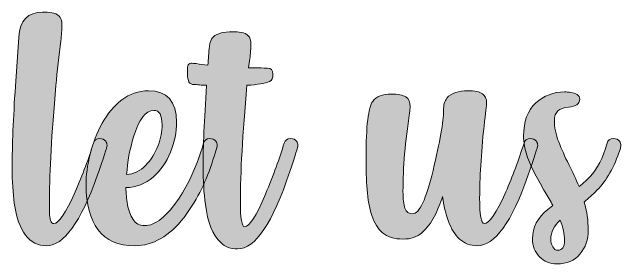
# Model space of a CAD drawing. Header units: inches. Extents: x -0.13 to 5.95, y -5.36 to -0.56.
# Drawn here: x 1.917 to 4.334, y -3.687 to -2.685 of the extents above; entities that cross this region are included whole.
import ezdxf

# ---------------------------------------------------------------- set-up
doc = ezdxf.new("R2010")
doc.units = ezdxf.units.IN
doc.header["$MEASUREMENT"] = 0
doc.layers.add('Layer 1', color=7, linetype='Continuous')

# ---------------------------------------------------------------- blocks, each defined once
blk = doc.blocks.new('block 6')
at = {"layer": 'Layer 1', "true_color": 0x000100}
h = blk.add_hatch(color=98, dxfattribs=at)
h.dxf.hatch_style = 2
edge = h.paths.add_edge_path()
edge.add_spline(control_points=[(2.0543, -3.6144), (1.9848, -3.6144), (1.9419, -3.558), (1.9256, -3.4451), (1.92, -3.4056), (1.9172, -3.3584), (1.9172, -3.3035), (1.9172, -3.2159), (1.9215, -3.1082), (1.9301, -2.9803), (1.9301, -2.9803), (1.9436, -2.7846), (1.9436, -2.7846), (1.9474, -2.7185), (1.979, -2.6855), (2.0382, -2.6855), (2.0507, -2.6855), (2.0627, -2.6863), (2.0743, -2.688), (2.0858, -2.6898), (2.0955, -2.6941), (2.1032, -2.7009), (2.111, -2.7078), (2.1148, -2.7189), (2.1148, -2.7344), (2.1148, -2.755), (2.1133, -2.7767), (2.1103, -2.7994), (2.1026, -2.8586), (2.0961, -2.9181), (2.091, -2.9777), (2.0738, -3.1717), (2.0652, -3.3206), (2.0652, -3.4245), (2.0652, -3.4288), (2.0653, -3.4468), (2.0656, -3.4786), (2.0658, -3.5103), (2.0713, -3.5262), (2.082, -3.5262), (2.1022, -3.5262), (2.1305, -3.4844), (2.167, -3.4007), (2.1979, -3.3307), (2.2221, -3.2659), (2.2397, -3.2063), (2.2436, -3.1943), (2.2517, -3.1882), (2.2642, -3.1882), (2.2749, -3.1882), (2.283, -3.1919), (2.2886, -3.1992), (2.2921, -3.2039), (2.2938, -3.2093), (2.2938, -3.2153), (2.2938, -3.2234), (2.2809, -3.2638), (2.2552, -3.3363), (2.1891, -3.5217), (2.1221, -3.6144), (2.0543, -3.6144)], knot_values=[0, 0, 0, 0, 1, 1, 1, 2, 2, 2, 3, 3, 3, 4, 4, 4, 5, 5, 5, 6, 6, 6, 7, 7, 7, 8, 8, 8, 9, 9, 9, 10, 10, 10, 11, 11, 11, 12, 12, 12, 13, 13, 13, 14, 14, 14, 15, 15, 15, 16, 16, 16, 17, 17, 17, 18, 18, 18, 19, 19, 19, 20, 20, 20, 20], degree=3, periodic=1)
h = blk.add_hatch(color=98, dxfattribs=at)
h.dxf.hatch_style = 2
edge = h.paths.add_edge_path()
edge.add_spline(control_points=[(2.8126, -3.6273), (2.7852, -3.6273), (2.7628, -3.6189), (2.7457, -3.6022), (2.7139, -3.5717), (2.6935, -3.5211), (2.6845, -3.4502), (2.6785, -3.4048), (2.6755, -3.3539), (2.6755, -3.2977), (2.6755, -3.2226), (2.68, -3.1155), (2.689, -2.9764), (2.6702, -2.9756), (2.6517, -2.9743), (2.6337, -2.9726), (2.6251, -2.9717), (2.6195, -2.9667), (2.6169, -2.9575), (2.6144, -2.9482), (2.6131, -2.9359), (2.6131, -2.9204), (2.6131, -2.9131), (2.6137, -2.9062), (2.615, -2.8995), (2.6163, -2.8929), (2.6206, -2.8893), (2.6279, -2.8889), (2.6339, -2.8889), (2.6406, -2.8893), (2.6478, -2.8902), (2.6633, -2.8923), (2.679, -2.8943), (2.6948, -2.896), (2.6961, -2.8719), (2.6981, -2.8471), (2.7006, -2.8213), (2.7019, -2.8046), (2.7073, -2.7919), (2.7167, -2.7833), (2.7313, -2.77), (2.7566, -2.7634), (2.7927, -2.7634), (2.8047, -2.7634), (2.8163, -2.7643), (2.8274, -2.7663), (2.8386, -2.7682), (2.8477, -2.7726), (2.8548, -2.7795), (2.8619, -2.7863), (2.8654, -2.7975), (2.8654, -2.8129), (2.8654, -2.8292), (2.8639, -2.8486), (2.8609, -2.8709), (2.8592, -2.8816), (2.8577, -2.8936), (2.8564, -2.9069), (2.8714, -2.9074), (2.8959, -2.9076), (2.9298, -2.9076), (2.9453, -2.9076), (2.953, -2.9159), (2.953, -2.9327), (2.953, -2.9477), (2.9485, -2.9571), (2.9395, -2.961), (2.921, -2.9687), (2.891, -2.9739), (2.8493, -2.9764), (2.8322, -3.1717), (2.8236, -3.326), (2.8236, -3.4393), (2.8236, -3.5058), (2.8292, -3.5391), (2.8403, -3.5391), (2.8596, -3.5391), (2.8873, -3.4957), (2.9234, -3.409), (2.9547, -3.3335), (2.9794, -3.2659), (2.9974, -3.2063), (3.0013, -3.1943), (3.0096, -3.1882), (3.0225, -3.1882), (3.0332, -3.1882), (3.0414, -3.1919), (3.047, -3.1992), (3.0504, -3.2039), (3.0521, -3.2093), (3.0521, -3.2153), (3.0521, -3.2209), (3.0414, -3.2556), (3.0199, -3.3196), (2.9513, -3.5247), (2.8822, -3.6273), (2.8126, -3.6273)], knot_values=[0, 0, 0, 0, 1, 1, 1, 2, 2, 2, 3, 3, 3, 4, 4, 4, 5, 5, 5, 6, 6, 6, 7, 7, 7, 8, 8, 8, 9, 9, 9, 10, 10, 10, 11, 11, 11, 12, 12, 12, 13, 13, 13, 14, 14, 14, 15, 15, 15, 16, 16, 16, 17, 17, 17, 18, 18, 18, 19, 19, 19, 20, 20, 20, 21, 21, 21, 22, 22, 22, 23, 23, 23, 24, 24, 24, 25, 25, 25, 26, 26, 26, 27, 27, 27, 28, 28, 28, 29, 29, 29, 30, 30, 30, 31, 31, 31, 32, 32, 32, 32], degree=3, periodic=1)
h = blk.add_hatch(color=98, dxfattribs=at)
h.dxf.hatch_style = 2
edge = h.paths.add_edge_path()
edge.add_spline(control_points=[(2.4051, -3.6144), (2.3382, -3.6144), (2.2891, -3.5931), (2.2577, -3.5504), (2.2264, -3.5077), (2.2107, -3.4487), (2.2107, -3.3736), (2.2107, -3.3346), (2.2161, -3.2933), (2.2268, -3.2497), (2.2376, -3.2062), (2.2534, -3.1654), (2.2745, -3.1274), (2.2955, -3.0894), (2.3215, -3.0584), (2.3524, -3.0344), (2.3833, -3.0104), (2.4189, -2.9983), (2.4592, -2.9983), (2.533, -2.9983), (2.57, -3.0398), (2.57, -3.1226), (2.57, -3.1625), (2.5619, -3.2024), (2.5458, -3.2423), (2.5297, -3.2822), (2.5066, -3.3154), (2.4766, -3.3418), (2.4466, -3.3682), (2.4107, -3.382), (2.3691, -3.3833), (2.3691, -3.4048), (2.3711, -3.4272), (2.3752, -3.4506), (2.3793, -3.474), (2.3867, -3.4938), (2.3974, -3.5101), (2.4081, -3.5264), (2.4232, -3.5346), (2.4425, -3.5346), (2.4648, -3.5346), (2.4869, -3.5256), (2.5088, -3.5075), (2.5487, -3.4741), (2.5856, -3.4236), (2.6195, -3.3563), (2.6427, -3.3095), (2.662, -3.2595), (2.6775, -3.2063), (2.6809, -3.1943), (2.689, -3.1882), (2.7019, -3.1882), (2.7126, -3.1882), (2.7208, -3.1919), (2.7264, -3.1992), (2.7298, -3.2039), (2.7315, -3.2093), (2.7315, -3.2153), (2.7315, -3.2196), (2.7242, -3.244), (2.7096, -3.2887), (2.6826, -3.3702), (2.6459, -3.4412), (2.5996, -3.5017), (2.5412, -3.5769), (2.4764, -3.6144), (2.4051, -3.6144)], knot_values=[0, 0, 0, 0, 1, 1, 1, 2, 2, 2, 3, 3, 3, 4, 4, 4, 5, 5, 5, 6, 6, 6, 7, 7, 7, 8, 8, 8, 9, 9, 9, 10, 10, 10, 11, 11, 11, 12, 12, 12, 13, 13, 13, 14, 14, 14, 15, 15, 15, 16, 16, 16, 17, 17, 17, 18, 18, 18, 19, 19, 19, 20, 20, 20, 21, 21, 21, 22, 22, 22, 22], degree=3, periodic=1)
edge = h.paths.add_edge_path()
edge.add_spline(control_points=[(2.3717, -3.3318), (2.4009, -3.3292), (2.4261, -3.317), (2.4473, -3.2951), (2.4686, -3.2732), (2.485, -3.2468), (2.4966, -3.2159), (2.5073, -3.1872), (2.5127, -3.1597), (2.5127, -3.1335), (2.5127, -3.0953), (2.5015, -3.0762), (2.4792, -3.0762), (2.4478, -3.0762), (2.4212, -3.1112), (2.3994, -3.1812), (2.3843, -3.2301), (2.3751, -3.2803), (2.3717, -3.3318)], knot_values=[0, 0, 0, 0, 1, 1, 1, 2, 2, 2, 3, 3, 3, 4, 4, 4, 5, 5, 5, 6, 6, 6, 6], degree=3, periodic=1)
h = blk.add_hatch(color=98, dxfattribs=at)
h.dxf.hatch_style = 2
edge = h.paths.add_edge_path()
edge.add_spline(control_points=[(3.7647, -3.6144), (3.7364, -3.6144), (3.7129, -3.6056), (3.6943, -3.588), (3.6756, -3.5704), (3.6608, -3.5469), (3.6498, -3.5175), (3.6389, -3.4881), (3.6311, -3.4554), (3.6263, -3.4193), (3.6182, -3.4455), (3.6076, -3.4715), (3.5945, -3.4972), (3.5814, -3.523), (3.5649, -3.5446), (3.5449, -3.5619), (3.5249, -3.5793), (3.4999, -3.588), (3.4699, -3.588), (3.4343, -3.588), (3.4071, -3.5798), (3.3885, -3.5632), (3.3698, -3.5467), (3.3555, -3.5236), (3.3457, -3.494), (3.3358, -3.4644), (3.3295, -3.43), (3.3267, -3.3907), (3.3239, -3.3514), (3.3225, -3.3091), (3.3225, -3.2636), (3.3225, -3.1391), (3.3315, -3.0646), (3.3495, -3.0402), (3.3637, -3.0209), (3.3879, -3.0112), (3.4223, -3.0112), (3.4497, -3.0112), (3.4692, -3.0151), (3.4805, -3.0228), (3.4919, -3.0305), (3.4976, -3.0432), (3.4976, -3.0608), (3.4976, -3.0685), (3.4969, -3.0771), (3.4957, -3.0865), (3.4781, -3.1994), (3.4693, -3.3035), (3.4693, -3.3987), (3.4693, -3.4284), (3.4718, -3.4506), (3.477, -3.4654), (3.4821, -3.4802), (3.4924, -3.4876), (3.5079, -3.4876), (3.5341, -3.4876), (3.561, -3.4301), (3.5887, -3.3151), (3.6164, -3.2001), (3.6302, -3.1206), (3.6302, -3.0769), (3.6302, -3.0554), (3.6346, -3.0391), (3.6434, -3.0279), (3.6522, -3.0168), (3.6639, -3.0091), (3.6785, -3.0048), (3.6931, -3.0005), (3.7092, -2.9983), (3.7268, -2.9983), (3.7542, -2.9983), (3.7735, -3.0022), (3.7847, -3.0099), (3.7959, -3.0176), (3.8014, -3.0303), (3.8014, -3.0479), (3.8014, -3.0556), (3.798, -3.0861), (3.7911, -3.1393), (3.7796, -3.2518), (3.7738, -3.3468), (3.7738, -3.4245), (3.7738, -3.4923), (3.78, -3.5262), (3.7924, -3.5262), (3.8122, -3.5262), (3.8405, -3.4844), (3.8774, -3.4007), (3.9044, -3.3389), (3.9287, -3.2741), (3.9501, -3.2063), (3.9536, -3.1943), (3.9617, -3.1882), (3.9746, -3.1882), (3.9853, -3.1882), (3.9935, -3.1919), (3.9991, -3.1992), (4.0025, -3.2039), (4.0042, -3.2093), (4.0042, -3.2153), (4.0042, -3.2217), (3.9913, -3.2621), (3.9656, -3.3363), (3.9008, -3.5217), (3.8338, -3.6144), (3.7647, -3.6144)], knot_values=[0, 0, 0, 0, 1, 1, 1, 2, 2, 2, 3, 3, 3, 4, 4, 4, 5, 5, 5, 6, 6, 6, 7, 7, 7, 8, 8, 8, 9, 9, 9, 10, 10, 10, 11, 11, 11, 12, 12, 12, 13, 13, 13, 14, 14, 14, 15, 15, 15, 16, 16, 16, 17, 17, 17, 18, 18, 18, 19, 19, 19, 20, 20, 20, 21, 21, 21, 22, 22, 22, 23, 23, 23, 24, 24, 24, 25, 25, 25, 26, 26, 26, 27, 27, 27, 28, 28, 28, 29, 29, 29, 30, 30, 30, 31, 31, 31, 32, 32, 32, 33, 33, 33, 34, 34, 34, 35, 35, 35, 35], degree=3, periodic=1)
h = blk.add_hatch(color=98, dxfattribs=at)
h.dxf.hatch_style = 2
edge = h.paths.add_edge_path()
edge.add_spline(control_points=[(4.0808, -3.6865), (4.0534, -3.6865), (4.0303, -3.6771), (4.0116, -3.6582), (3.993, -3.6393), (3.9836, -3.6155), (3.9836, -3.5867), (3.9836, -3.5417), (4.0038, -3.5028), (4.0441, -3.4702), (4.0441, -3.4702), (4.0641, -3.4548), (4.0641, -3.4548), (4.0551, -3.4372), (4.0452, -3.4196), (4.0345, -3.402), (4.0203, -3.3779), (4.0067, -3.3535), (3.9936, -3.3286), (3.9805, -3.3037), (3.9697, -3.2788), (3.9611, -3.2539), (3.9525, -3.229), (3.9482, -3.2041), (3.9482, -3.1792), (3.9482, -3.12), (3.9644, -3.0758), (3.9968, -3.0466), (4.0292, -3.0174), (4.0671, -3.0028), (4.1104, -3.0028), (4.1182, -3.0028), (4.1267, -3.0036), (4.1362, -3.0051), (4.1456, -3.0066), (4.1538, -3.0094), (4.1607, -3.0135), (4.1675, -3.0175), (4.171, -3.0237), (4.171, -3.0318), (4.171, -3.0503), (4.1561, -3.0608), (4.1265, -3.0634), (4.0892, -3.0664), (4.0705, -3.0835), (4.0705, -3.1149), (4.0705, -3.1432), (4.0762, -3.1719), (4.0876, -3.2011), (4.099, -3.2303), (4.1124, -3.2603), (4.1278, -3.2912), (4.1424, -3.3196), (4.1559, -3.349), (4.1684, -3.3794), (4.1791, -3.3704), (4.1898, -3.361), (4.2006, -3.3511), (4.2323, -3.3215), (4.2561, -3.2818), (4.272, -3.232), (4.272, -3.232), (4.2797, -3.2063), (4.2797, -3.2063), (4.2832, -3.1943), (4.2918, -3.1882), (4.3055, -3.1882), (4.3162, -3.1882), (4.3242, -3.1919), (4.3293, -3.1992), (4.3327, -3.2043), (4.3345, -3.2099), (4.3345, -3.2159), (4.3345, -3.2198), (4.3334, -3.2252), (4.3312, -3.232), (4.3085, -3.3015), (4.278, -3.3554), (4.2398, -3.3936), (4.2227, -3.4108), (4.2057, -3.4264), (4.189, -3.4406), (4.1997, -3.4775), (4.2051, -3.5146), (4.2051, -3.552), (4.2051, -3.5897), (4.1941, -3.6216), (4.1722, -3.6476), (4.1503, -3.6735), (4.1199, -3.6865), (4.0808, -3.6865)], knot_values=[0, 0, 0, 0, 1, 1, 1, 2, 2, 2, 3, 3, 3, 4, 4, 4, 5, 5, 5, 6, 6, 6, 7, 7, 7, 8, 8, 8, 9, 9, 9, 10, 10, 10, 11, 11, 11, 12, 12, 12, 13, 13, 13, 14, 14, 14, 15, 15, 15, 16, 16, 16, 17, 17, 17, 18, 18, 18, 19, 19, 19, 20, 20, 20, 21, 21, 21, 22, 22, 22, 23, 23, 23, 24, 24, 24, 25, 25, 25, 26, 26, 26, 27, 27, 27, 28, 28, 28, 29, 29, 29, 30, 30, 30, 30], degree=3, periodic=1)
edge = h.paths.add_edge_path()
edge.add_spline(control_points=[(4.084, -3.6324), (4.1021, -3.6324), (4.1111, -3.6196), (4.1111, -3.5938), (4.1111, -3.5681), (4.1051, -3.5412), (4.0931, -3.5133), (4.0686, -3.5352), (4.0564, -3.5603), (4.0564, -3.5887), (4.0564, -3.5994), (4.0589, -3.6094), (4.0641, -3.6186), (4.0692, -3.6278), (4.0759, -3.6324), (4.084, -3.6324)], knot_values=[0, 0, 0, 0, 1, 1, 1, 2, 2, 2, 3, 3, 3, 4, 4, 4, 5, 5, 5, 5], degree=3, periodic=1)
at = {"layer": 'Layer 1', "lineweight": 0}
for points, knots in [([(2.0543, -3.6144), (1.9848, -3.6144), (1.9419, -3.558), (1.9256, -3.4451), (1.92, -3.4056), (1.9172, -3.3584), (1.9172, -3.3035), (1.9172, -3.2159), (1.9215, -3.1082), (1.9301, -2.9803), (1.9301, -2.9803), (1.9436, -2.7846), (1.9436, -2.7846), (1.9474, -2.7185), (1.979, -2.6855), (2.0382, -2.6855), (2.0507, -2.6855), (2.0627, -2.6863), (2.0743, -2.688), (2.0858, -2.6898), (2.0955, -2.6941), (2.1032, -2.7009), (2.111, -2.7078), (2.1148, -2.7189), (2.1148, -2.7344), (2.1148, -2.755), (2.1133, -2.7767), (2.1103, -2.7994), (2.1026, -2.8586), (2.0961, -2.9181), (2.091, -2.9777), (2.0738, -3.1717), (2.0652, -3.3206), (2.0652, -3.4245), (2.0652, -3.4288), (2.0653, -3.4468), (2.0656, -3.4786), (2.0658, -3.5103), (2.0713, -3.5262), (2.082, -3.5262), (2.1022, -3.5262), (2.1305, -3.4844), (2.167, -3.4007), (2.1979, -3.3307), (2.2221, -3.2659), (2.2397, -3.2063), (2.2436, -3.1943), (2.2517, -3.1882), (2.2642, -3.1882), (2.2749, -3.1882), (2.283, -3.1919), (2.2886, -3.1992), (2.2921, -3.2039), (2.2938, -3.2093), (2.2938, -3.2153), (2.2938, -3.2234), (2.2809, -3.2638), (2.2552, -3.3363), (2.1891, -3.5217), (2.1221, -3.6144), (2.0543, -3.6144)], [0, 0, 0, 0, 1, 1, 1, 2, 2, 2, 3, 3, 3, 4, 4, 4, 5, 5, 5, 6, 6, 6, 7, 7, 7, 8, 8, 8, 9, 9, 9, 10, 10, 10, 11, 11, 11, 12, 12, 12, 13, 13, 13, 14, 14, 14, 15, 15, 15, 16, 16, 16, 17, 17, 17, 18, 18, 18, 19, 19, 19, 20, 20, 20, 20]), ([(2.8126, -3.6273), (2.7852, -3.6273), (2.7628, -3.6189), (2.7457, -3.6022), (2.7139, -3.5717), (2.6935, -3.5211), (2.6845, -3.4502), (2.6785, -3.4048), (2.6755, -3.3539), (2.6755, -3.2977), (2.6755, -3.2226), (2.68, -3.1155), (2.689, -2.9764), (2.6702, -2.9756), (2.6517, -2.9743), (2.6337, -2.9726), (2.6251, -2.9717), (2.6195, -2.9667), (2.6169, -2.9575), (2.6144, -2.9482), (2.6131, -2.9359), (2.6131, -2.9204), (2.6131, -2.9131), (2.6137, -2.9062), (2.615, -2.8995), (2.6163, -2.8929), (2.6206, -2.8893), (2.6279, -2.8889), (2.6339, -2.8889), (2.6406, -2.8893), (2.6478, -2.8902), (2.6633, -2.8923), (2.679, -2.8943), (2.6948, -2.896), (2.6961, -2.8719), (2.6981, -2.8471), (2.7006, -2.8213), (2.7019, -2.8046), (2.7073, -2.7919), (2.7167, -2.7833), (2.7313, -2.77), (2.7566, -2.7634), (2.7927, -2.7634), (2.8047, -2.7634), (2.8163, -2.7643), (2.8274, -2.7663), (2.8386, -2.7682), (2.8477, -2.7726), (2.8548, -2.7795), (2.8619, -2.7863), (2.8654, -2.7975), (2.8654, -2.8129), (2.8654, -2.8292), (2.8639, -2.8486), (2.8609, -2.8709), (2.8592, -2.8816), (2.8577, -2.8936), (2.8564, -2.9069), (2.8714, -2.9074), (2.8959, -2.9076), (2.9298, -2.9076), (2.9453, -2.9076), (2.953, -2.9159), (2.953, -2.9327), (2.953, -2.9477), (2.9485, -2.9571), (2.9395, -2.961), (2.921, -2.9687), (2.891, -2.9739), (2.8493, -2.9764), (2.8322, -3.1717), (2.8236, -3.326), (2.8236, -3.4393), (2.8236, -3.5058), (2.8292, -3.5391), (2.8403, -3.5391), (2.8596, -3.5391), (2.8873, -3.4957), (2.9234, -3.409), (2.9547, -3.3335), (2.9794, -3.2659), (2.9974, -3.2063), (3.0013, -3.1943), (3.0096, -3.1882), (3.0225, -3.1882), (3.0332, -3.1882), (3.0414, -3.1919), (3.047, -3.1992), (3.0504, -3.2039), (3.0521, -3.2093), (3.0521, -3.2153), (3.0521, -3.2209), (3.0414, -3.2556), (3.0199, -3.3196), (2.9513, -3.5247), (2.8822, -3.6273), (2.8126, -3.6273)], [0, 0, 0, 0, 1, 1, 1, 2, 2, 2, 3, 3, 3, 4, 4, 4, 5, 5, 5, 6, 6, 6, 7, 7, 7, 8, 8, 8, 9, 9, 9, 10, 10, 10, 11, 11, 11, 12, 12, 12, 13, 13, 13, 14, 14, 14, 15, 15, 15, 16, 16, 16, 17, 17, 17, 18, 18, 18, 19, 19, 19, 20, 20, 20, 21, 21, 21, 22, 22, 22, 23, 23, 23, 24, 24, 24, 25, 25, 25, 26, 26, 26, 27, 27, 27, 28, 28, 28, 29, 29, 29, 30, 30, 30, 31, 31, 31, 32, 32, 32, 32]), ([(2.4051, -3.6144), (2.3382, -3.6144), (2.2891, -3.5931), (2.2577, -3.5504), (2.2264, -3.5077), (2.2107, -3.4487), (2.2107, -3.3736), (2.2107, -3.3346), (2.2161, -3.2933), (2.2268, -3.2497), (2.2376, -3.2062), (2.2534, -3.1654), (2.2745, -3.1274), (2.2955, -3.0894), (2.3215, -3.0584), (2.3524, -3.0344), (2.3833, -3.0104), (2.4189, -2.9983), (2.4592, -2.9983), (2.533, -2.9983), (2.57, -3.0398), (2.57, -3.1226), (2.57, -3.1625), (2.5619, -3.2024), (2.5458, -3.2423), (2.5297, -3.2822), (2.5066, -3.3154), (2.4766, -3.3418), (2.4466, -3.3682), (2.4107, -3.382), (2.3691, -3.3833), (2.3691, -3.4048), (2.3711, -3.4272), (2.3752, -3.4506), (2.3793, -3.474), (2.3867, -3.4938), (2.3974, -3.5101), (2.4081, -3.5264), (2.4232, -3.5346), (2.4425, -3.5346), (2.4648, -3.5346), (2.4869, -3.5256), (2.5088, -3.5075), (2.5487, -3.4741), (2.5856, -3.4236), (2.6195, -3.3563), (2.6427, -3.3095), (2.662, -3.2595), (2.6775, -3.2063), (2.6809, -3.1943), (2.689, -3.1882), (2.7019, -3.1882), (2.7126, -3.1882), (2.7208, -3.1919), (2.7264, -3.1992), (2.7298, -3.2039), (2.7315, -3.2093), (2.7315, -3.2153), (2.7315, -3.2196), (2.7242, -3.244), (2.7096, -3.2887), (2.6826, -3.3702), (2.6459, -3.4412), (2.5996, -3.5017), (2.5412, -3.5769), (2.4764, -3.6144), (2.4051, -3.6144)], [0, 0, 0, 0, 1, 1, 1, 2, 2, 2, 3, 3, 3, 4, 4, 4, 5, 5, 5, 6, 6, 6, 7, 7, 7, 8, 8, 8, 9, 9, 9, 10, 10, 10, 11, 11, 11, 12, 12, 12, 13, 13, 13, 14, 14, 14, 15, 15, 15, 16, 16, 16, 17, 17, 17, 18, 18, 18, 19, 19, 19, 20, 20, 20, 21, 21, 21, 22, 22, 22, 22]), ([(3.7647, -3.6144), (3.7364, -3.6144), (3.7129, -3.6056), (3.6943, -3.588), (3.6756, -3.5704), (3.6608, -3.5469), (3.6498, -3.5175), (3.6389, -3.4881), (3.6311, -3.4554), (3.6263, -3.4193), (3.6182, -3.4455), (3.6076, -3.4715), (3.5945, -3.4972), (3.5814, -3.523), (3.5649, -3.5446), (3.5449, -3.5619), (3.5249, -3.5793), (3.4999, -3.588), (3.4699, -3.588), (3.4343, -3.588), (3.4071, -3.5798), (3.3885, -3.5632), (3.3698, -3.5467), (3.3555, -3.5236), (3.3457, -3.494), (3.3358, -3.4644), (3.3295, -3.43), (3.3267, -3.3907), (3.3239, -3.3514), (3.3225, -3.3091), (3.3225, -3.2636), (3.3225, -3.1391), (3.3315, -3.0646), (3.3495, -3.0402), (3.3637, -3.0209), (3.3879, -3.0112), (3.4223, -3.0112), (3.4497, -3.0112), (3.4692, -3.0151), (3.4805, -3.0228), (3.4919, -3.0305), (3.4976, -3.0432), (3.4976, -3.0608), (3.4976, -3.0685), (3.4969, -3.0771), (3.4957, -3.0865), (3.4781, -3.1994), (3.4693, -3.3035), (3.4693, -3.3987), (3.4693, -3.4284), (3.4718, -3.4506), (3.477, -3.4654), (3.4821, -3.4802), (3.4924, -3.4876), (3.5079, -3.4876), (3.5341, -3.4876), (3.561, -3.4301), (3.5887, -3.3151), (3.6164, -3.2001), (3.6302, -3.1206), (3.6302, -3.0769), (3.6302, -3.0554), (3.6346, -3.0391), (3.6434, -3.0279), (3.6522, -3.0168), (3.6639, -3.0091), (3.6785, -3.0048), (3.6931, -3.0005), (3.7092, -2.9983), (3.7268, -2.9983), (3.7542, -2.9983), (3.7735, -3.0022), (3.7847, -3.0099), (3.7959, -3.0176), (3.8014, -3.0303), (3.8014, -3.0479), (3.8014, -3.0556), (3.798, -3.0861), (3.7911, -3.1393), (3.7796, -3.2518), (3.7738, -3.3468), (3.7738, -3.4245), (3.7738, -3.4923), (3.78, -3.5262), (3.7924, -3.5262), (3.8122, -3.5262), (3.8405, -3.4844), (3.8774, -3.4007), (3.9044, -3.3389), (3.9287, -3.2741), (3.9501, -3.2063), (3.9536, -3.1943), (3.9617, -3.1882), (3.9746, -3.1882), (3.9853, -3.1882), (3.9935, -3.1919), (3.9991, -3.1992), (4.0025, -3.2039), (4.0042, -3.2093), (4.0042, -3.2153), (4.0042, -3.2217), (3.9913, -3.2621), (3.9656, -3.3363), (3.9008, -3.5217), (3.8338, -3.6144), (3.7647, -3.6144)], [0, 0, 0, 0, 1, 1, 1, 2, 2, 2, 3, 3, 3, 4, 4, 4, 5, 5, 5, 6, 6, 6, 7, 7, 7, 8, 8, 8, 9, 9, 9, 10, 10, 10, 11, 11, 11, 12, 12, 12, 13, 13, 13, 14, 14, 14, 15, 15, 15, 16, 16, 16, 17, 17, 17, 18, 18, 18, 19, 19, 19, 20, 20, 20, 21, 21, 21, 22, 22, 22, 23, 23, 23, 24, 24, 24, 25, 25, 25, 26, 26, 26, 27, 27, 27, 28, 28, 28, 29, 29, 29, 30, 30, 30, 31, 31, 31, 32, 32, 32, 33, 33, 33, 34, 34, 34, 35, 35, 35, 35]), ([(4.0808, -3.6865), (4.0534, -3.6865), (4.0303, -3.6771), (4.0116, -3.6582), (3.993, -3.6393), (3.9836, -3.6155), (3.9836, -3.5867), (3.9836, -3.5417), (4.0038, -3.5028), (4.0441, -3.4702), (4.0441, -3.4702), (4.0641, -3.4548), (4.0641, -3.4548), (4.0551, -3.4372), (4.0452, -3.4196), (4.0345, -3.402), (4.0203, -3.3779), (4.0067, -3.3535), (3.9936, -3.3286), (3.9805, -3.3037), (3.9697, -3.2788), (3.9611, -3.2539), (3.9525, -3.229), (3.9482, -3.2041), (3.9482, -3.1792), (3.9482, -3.12), (3.9644, -3.0758), (3.9968, -3.0466), (4.0292, -3.0174), (4.0671, -3.0028), (4.1104, -3.0028), (4.1182, -3.0028), (4.1267, -3.0036), (4.1362, -3.0051), (4.1456, -3.0066), (4.1538, -3.0094), (4.1607, -3.0135), (4.1675, -3.0175), (4.171, -3.0237), (4.171, -3.0318), (4.171, -3.0503), (4.1561, -3.0608), (4.1265, -3.0634), (4.0892, -3.0664), (4.0705, -3.0835), (4.0705, -3.1149), (4.0705, -3.1432), (4.0762, -3.1719), (4.0876, -3.2011), (4.099, -3.2303), (4.1124, -3.2603), (4.1278, -3.2912), (4.1424, -3.3196), (4.1559, -3.349), (4.1684, -3.3794), (4.1791, -3.3704), (4.1898, -3.361), (4.2006, -3.3511), (4.2323, -3.3215), (4.2561, -3.2818), (4.272, -3.232), (4.272, -3.232), (4.2797, -3.2063), (4.2797, -3.2063), (4.2832, -3.1943), (4.2918, -3.1882), (4.3055, -3.1882), (4.3162, -3.1882), (4.3242, -3.1919), (4.3293, -3.1992), (4.3327, -3.2043), (4.3345, -3.2099), (4.3345, -3.2159), (4.3345, -3.2198), (4.3334, -3.2252), (4.3312, -3.232), (4.3085, -3.3015), (4.278, -3.3554), (4.2398, -3.3936), (4.2227, -3.4108), (4.2057, -3.4264), (4.189, -3.4406), (4.1997, -3.4775), (4.2051, -3.5146), (4.2051, -3.552), (4.2051, -3.5897), (4.1941, -3.6216), (4.1722, -3.6476), (4.1503, -3.6735), (4.1199, -3.6865), (4.0808, -3.6865)], [0, 0, 0, 0, 1, 1, 1, 2, 2, 2, 3, 3, 3, 4, 4, 4, 5, 5, 5, 6, 6, 6, 7, 7, 7, 8, 8, 8, 9, 9, 9, 10, 10, 10, 11, 11, 11, 12, 12, 12, 13, 13, 13, 14, 14, 14, 15, 15, 15, 16, 16, 16, 17, 17, 17, 18, 18, 18, 19, 19, 19, 20, 20, 20, 21, 21, 21, 22, 22, 22, 23, 23, 23, 24, 24, 24, 25, 25, 25, 26, 26, 26, 27, 27, 27, 28, 28, 28, 29, 29, 29, 30, 30, 30, 30]), ([(2.3717, -3.3318), (2.4009, -3.3292), (2.4261, -3.317), (2.4473, -3.2951), (2.4686, -3.2732), (2.485, -3.2468), (2.4966, -3.2159), (2.5073, -3.1872), (2.5127, -3.1597), (2.5127, -3.1335), (2.5127, -3.0953), (2.5015, -3.0762), (2.4792, -3.0762), (2.4478, -3.0762), (2.4212, -3.1112), (2.3994, -3.1812), (2.3843, -3.2301), (2.3751, -3.2803), (2.3717, -3.3318)], [0, 0, 0, 0, 1, 1, 1, 2, 2, 2, 3, 3, 3, 4, 4, 4, 5, 5, 5, 6, 6, 6, 6]), ([(4.084, -3.6324), (4.1021, -3.6324), (4.1111, -3.6196), (4.1111, -3.5938), (4.1111, -3.5681), (4.1051, -3.5412), (4.0931, -3.5133), (4.0686, -3.5352), (4.0564, -3.5603), (4.0564, -3.5887), (4.0564, -3.5994), (4.0589, -3.6094), (4.0641, -3.6186), (4.0692, -3.6278), (4.0759, -3.6324), (4.084, -3.6324)], [0, 0, 0, 0, 1, 1, 1, 2, 2, 2, 3, 3, 3, 4, 4, 4, 5, 5, 5, 5])]:
    blk.add_open_spline(points, degree=3, knots=knots, dxfattribs=at)
blk = doc.blocks.new('block 5')
at = {"layer": 'Layer 1'}
blk.add_blockref('block 6', (0, 0), dxfattribs=at)
blk = doc.blocks.new('block 2')
at = {"layer": 'Layer 1'}
blk.add_blockref('block 5', (0, 0), dxfattribs=at)

msp = doc.modelspace()

# ---------------------------------------------------------------- block references
at = {"layer": 'Layer 1'}
msp.add_blockref('block 2', (0, 0), dxfattribs=at)

doc.saveas('drawing.dxf')
